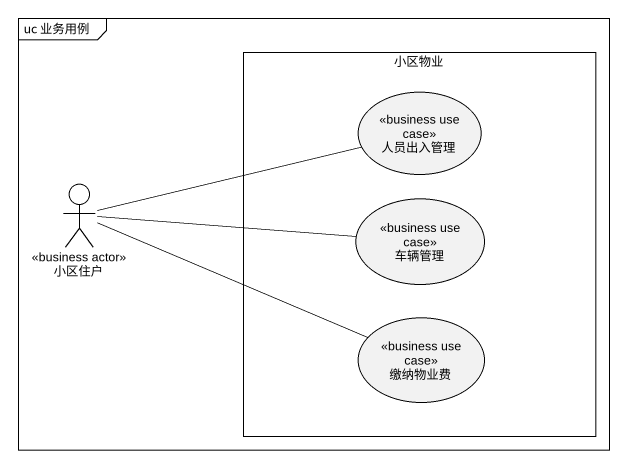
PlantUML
@startuml
mainframe uc 业务用例
rectangle 小区物业 {
  usecase 人员出入管理 <<business use case>>
  usecase 车辆管理 <<business use case>>
  usecase 缴纳物业费 <<business use case>>
}
actor 小区住户 <<business actor>>
小区住户 -right- 人员出入管理
小区住户 -right- 车辆管理
小区住户 -right- 缴纳物业费
@enduml
